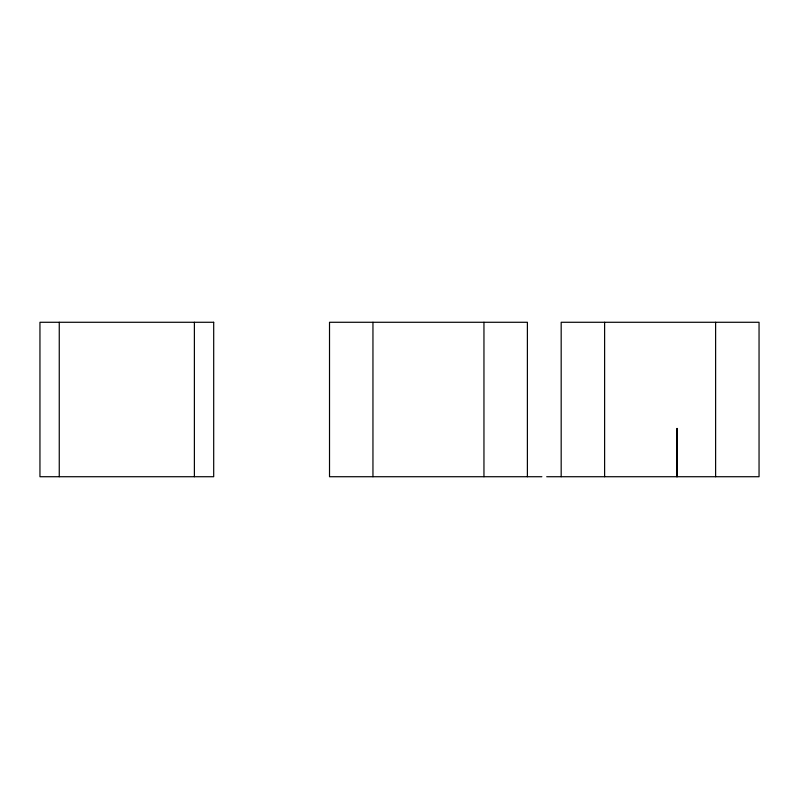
<?xml version="1.0" encoding="UTF-8"?>
<svg xmlns="http://www.w3.org/2000/svg" width="799" height="799" viewBox="0 0 799 799"><rect width="100%" height="100%" fill="white"/><g stroke="black" fill="none" stroke-linecap="round" stroke-linejoin="round"><path stroke-width="1.2" d="M541.872 476.723L329.518 476.723L329.518 322.277L527.39 322.277L527.39 476.723M546.696 476.723L759.05 476.723L759.05 322.277L561.178 322.277L561.178 476.723M715.614 322.277L715.614 476.723M604.613 322.277L604.613 476.723M483.954 322.277L483.954 476.723M372.953 322.277L372.953 476.723M194.387 322.277L194.387 476.723M59.256 322.277L59.256 476.723M677.073 428.454L677.003 476.723L677.073 428.454M213.693 322.277L39.95 322.277L39.95 476.723L213.693 476.723L213.693 322.277"/></g></svg>
